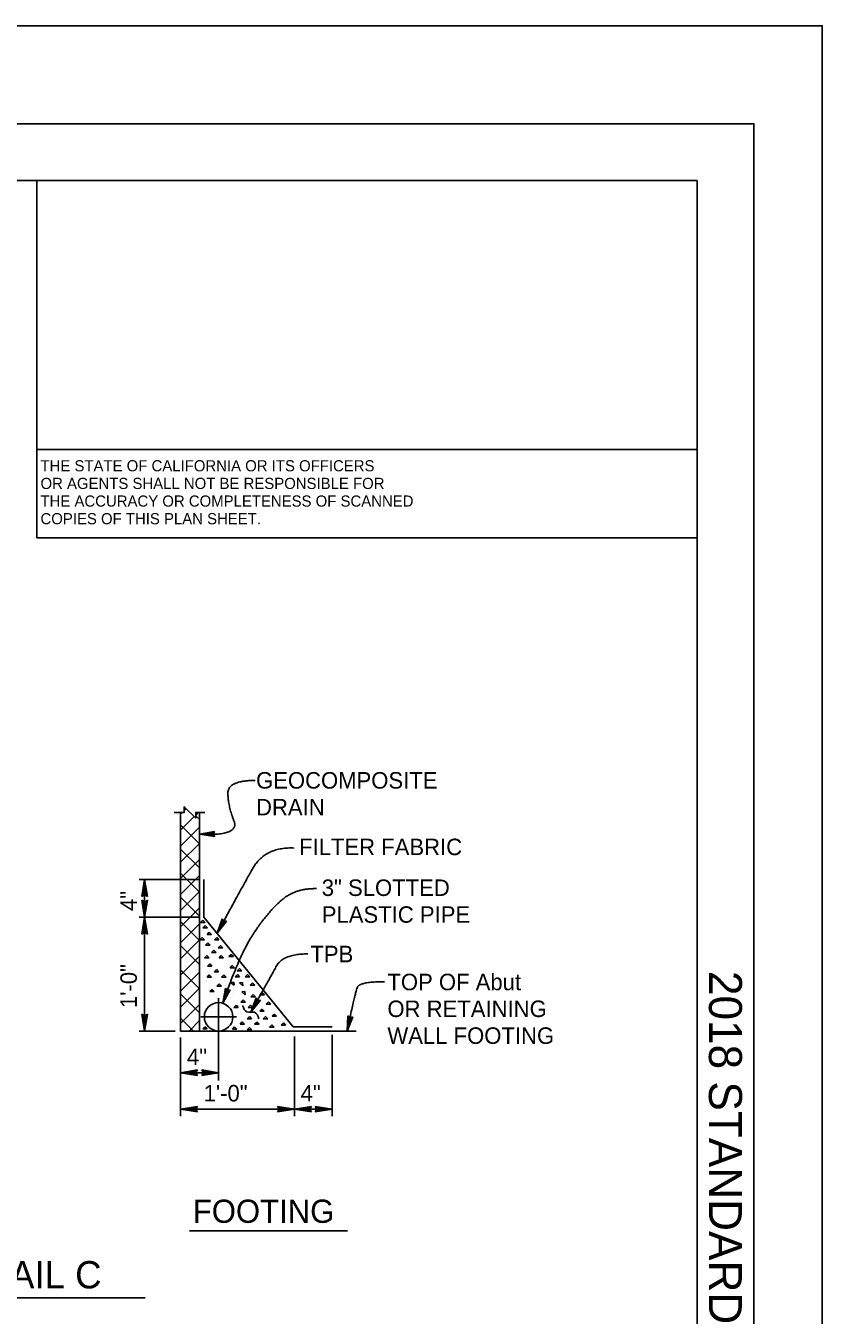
# Model space of a CAD drawing. Extents: x -893 to 867, y -474 to 712.
# Drawn here: x 517 to 867, y 146 to 712 of the extents above; entities that cross this region are included whole.
import ezdxf

# ---------------------------------------------------------------- set-up
doc = ezdxf.new("R2010")
doc.units = 0
for name, color, linetype in [('10 Sheet Format', 7, 'Continuous'), ('12 Coord Grid', 7, 'Continuous'), ('14 Ramp Anno', 7, 'Continuous'), ('201 Center and Station Line', 7, 'Continuous'), ('212 Leaders and Dim Lines', 7, 'Continuous'), ('214 Text and Titles', 7, 'Continuous'), ('228 Not Assigned', 7, 'Continuous'), ('239 Not Assigned', 7, 'Continuous'), ('240 Concrete', 7, 'Continuous'), ('46 Const Signing', 7, 'Continuous'), ('62 AsBuilt Chng', 7, 'Continuous')]:
    doc.layers.add(name, color=color, linetype=linetype)

# ---------------------------------------------------------------- blocks, each defined once
blk = doc.blocks.new('TERMAG-E')
at = {"layer": '12 Coord Grid'}
for p, q in [((-14.4, 1.3), (-15.2, 2.5)), ((-15.2, 2.5), (0, 0)), ((0, 0), (-15.2, -2.5)), ((-14.8, 1.9), (0, 0)), ((0, 0), (-14.8, -1.9)), ((0, 0), (-14.4, 1.3)), ((-14.4, 1.3), (-13.6, 0)), ((-14.4, -1.3), (0, 0)), ((-13.6, 0), (-14.4, -1.3)), ((0, 0), (-14, 0.6)), ((-14, -0.6), (0, 0)), ((-13.6, 0), (0, 0)), ((-14.4, -1.3), (-15.2, -2.5))]:
    blk.add_line(p, q, dxfattribs=at)

msp = doc.modelspace()

# ---------------------------------------------------------------- linework, layer by layer
at = {"layer": '10 Sheet Format'}
for p, q in [((-863.46, 668.96), (836.55, 668.96)), ((836.55, 668.96), (836.55, -431.05)), ((-813.45, 643.96), (811.55, 643.96)), ((521.56, 525.89), (521.56, 643.96)), ((811.55, -406.04), (811.55, 643.96)), ((811.55, 525.89), (521.56, 525.89)), ((521.56, 487.06), (521.56, 525.89)), ((811.55, 487.06), (521.56, 487.06))]:
    msp.add_line(p, q, dxfattribs=at)
for points in [[(-893.46, -474.05), (866.55, -474.05), (866.55, 711.96), (-893.46, 711.96)], [(-863.46, -431.05), (836.55, -431.05), (836.55, 668.96), (-863.46, 668.96)]]:
    msp.add_lwpolyline(points, close=True, dxfattribs=at)
at = {"layer": '12 Coord Grid'}
for points in [[(600.73, 313.42), (610.5, 331.23), (621.65, 351.42), (634.6, 350.78)], [(603.2, 282.64), (610.46, 303.57), (622.79, 322.45), (635.17, 333.21), (644.42, 332.94)], [(615.5, 278.73), (623.75, 293.19), (629.56, 304.21), (640.53, 304.32)]]:
    msp.add_open_spline(points, degree=2, dxfattribs=at)
at = {"layer": '14 Ramp Anno'}
for p, q in [((593.48, 318.05), (594.46, 319.04)), ((593.48, 318.05), (595.45, 318.05)), ((594.46, 319.04), (595.45, 318.05)), ((594.53, 315.78), (595.51, 316.76)), ((594.53, 315.78), (596.5, 315.78)), ((595.51, 316.76), (596.5, 315.78)), ((596.32, 312.85), (597.31, 313.84)), ((596.32, 312.85), (598.29, 312.85)), ((597.31, 313.84), (598.29, 312.85)), ((593.21, 310.51), (594.19, 311.49)), ((593.21, 310.51), (595.17, 310.51)), ((594.19, 311.49), (595.17, 310.51)), ((595.72, 308.19), (596.7, 309.18)), ((595.72, 308.19), (597.69, 308.19)), ((596.7, 309.18), (597.69, 308.19)), ((598.36, 304.96), (599.35, 305.95)), ((599.35, 305.95), (600.33, 304.96)), ((599.57, 310.45), (600.56, 311.44)), ((599.57, 310.45), (601.54, 310.45)), ((600.56, 311.44), (601.54, 310.45)), ((601.24, 307), (602.22, 307.99)), ((601.24, 307), (603.21, 307)), ((602.22, 307.99), (603.21, 307)), ((595.25, 302.62), (596.23, 303.6)), ((595.25, 302.62), (597.21, 302.62)), ((596.23, 303.6), (597.21, 302.62)), ((598.36, 304.96), (600.33, 304.96)), ((601.61, 302.56), (602.6, 303.54)), ((601.61, 302.56), (603.58, 302.56)), ((602.6, 303.54), (603.58, 302.56)), ((605.92, 303.1), (606.9, 304.09)), ((605.92, 303.1), (607.89, 303.1)), ((606.9, 304.09), (607.89, 303.1)), ((596.33, 294.09), (597.31, 295.08)), ((596.51, 298.91), (597.5, 299.9)), ((596.51, 298.91), (598.48, 298.91)), ((597.31, 295.08), (598.3, 294.09)), ((597.5, 299.9), (598.48, 298.91)), ((599.45, 296.44), (600.43, 297.42)), ((599.45, 296.44), (601.42, 296.44)), ((600.43, 297.42), (601.42, 296.44)), ((602.7, 294.04), (603.68, 295.02)), ((603.68, 295.02), (604.67, 294.04)), ((606.44, 298.15), (607.42, 299.14)), ((606.44, 298.15), (608.41, 298.15)), ((607.42, 299.14), (608.41, 298.15)), ((608.67, 294.25), (609.66, 295.24)), ((609.61, 296.91), (610.6, 297.9)), ((609.61, 296.91), (611.58, 296.91)), ((609.66, 295.24), (610.64, 294.25)), ((610.6, 297.9), (611.58, 296.91)), ((613.14, 294.25), (614.12, 295.23)), ((614.12, 295.23), (615.11, 294.25)), ((596.33, 294.09), (598.3, 294.09)), ((600.67, 290.08), (601.66, 291.07)), ((600.67, 290.08), (602.64, 290.08)), ((601.66, 291.07), (602.64, 290.08)), ((602.7, 294.04), (604.67, 294.04)), ((606.69, 291.75), (608.08, 291.87)), ((606.69, 291.75), (608.21, 290.49)), ((608.08, 291.87), (608.21, 290.49)), ((608.67, 294.25), (610.64, 294.25)), ((610.59, 291.56), (611.97, 291.68)), ((610.59, 291.56), (612.1, 290.3)), ((611.97, 291.68), (612.1, 290.3)), ((613.14, 294.25), (615.11, 294.25)), ((615.29, 290.55), (616.27, 291.53)), ((615.29, 290.55), (617.26, 290.55)), ((616.27, 291.53), (617.26, 290.55)), ((597.56, 287.74), (598.54, 288.72)), ((597.56, 287.74), (599.52, 287.74)), ((598.54, 288.72), (599.52, 287.74)), ((603.92, 287.68), (604.91, 288.66)), ((603.92, 287.68), (605.89, 287.68)), ((604.91, 288.66), (605.89, 287.68)), ((611.21, 283.15), (612.2, 284.13)), ((611.55, 287.63), (612.94, 287.76)), ((611.55, 287.63), (613.07, 286.37)), ((612.2, 284.13), (613.18, 283.15)), ((612.94, 287.76), (613.07, 286.37)), ((615.6, 285.4), (616.59, 286.39)), ((615.6, 285.4), (617.57, 285.4)), ((616.59, 286.39), (617.57, 285.4)), ((619.58, 286.25), (620.57, 287.23)), ((619.58, 286.25), (621.55, 286.25)), ((620.57, 287.23), (621.55, 286.25)), ((622.33, 282.21), (623.32, 283.19)), ((623.32, 283.19), (624.3, 282.21)), ((608.09, 280.8), (609.08, 281.79)), ((608.09, 280.8), (610.06, 280.8)), ((609.08, 281.79), (610.06, 280.8)), ((611.21, 283.15), (613.18, 283.15)), ((614.46, 280.74), (615.45, 281.73)), ((614.46, 280.74), (616.43, 280.74)), ((615.45, 281.73), (616.43, 280.74)), ((619.52, 279.07), (620.51, 280.06)), ((619.52, 279.07), (621.49, 279.07)), ((620.51, 280.06), (621.49, 279.07)), ((622.33, 282.21), (624.3, 282.21)), ((624.91, 276.88), (625.9, 277.86)), ((625.9, 277.86), (626.88, 276.88)), ((594.41, 271.31), (595.4, 272.3)), ((595.4, 272.3), (596.38, 271.31)), ((607.45, 271.26), (608.43, 272.25)), ((608.43, 272.25), (609.41, 271.26)), ((610.84, 273.44), (611.82, 274.42)), ((610.84, 273.44), (612.81, 273.44)), ((611.82, 274.42), (612.81, 273.44)), ((613.96, 275.78), (614.94, 276.76)), ((613.96, 275.78), (615.92, 275.78)), ((613.98, 270.98), (614.96, 271.96)), ((614.94, 276.76), (615.92, 275.78)), ((614.96, 271.96), (615.95, 270.98)), ((617.21, 273.38), (618.19, 274.36)), ((617.21, 273.38), (619.18, 273.38)), ((618.19, 274.36), (619.18, 273.38)), ((621.05, 275.82), (622.04, 276.8)), ((621.05, 275.82), (623.02, 275.82)), ((622.04, 276.8), (623.02, 275.82)), ((623.83, 272.17), (624.82, 273.15)), ((623.83, 272.17), (625.8, 272.17)), ((624.82, 273.15), (625.8, 272.17)), ((624.91, 276.88), (626.88, 276.88)), ((628.86, 273.01), (629.85, 273.99)), ((628.86, 273.01), (630.83, 273.01)), ((629.85, 273.99), (630.83, 273.01)), ((594.41, 271.31), (596.38, 271.31)), ((607.45, 271.26), (609.41, 271.26)), ((613.98, 270.98), (615.95, 270.98))]:
    msp.add_line(p, q, dxfattribs=at)
at = {"layer": '201 Center and Station Line'}
for p, q in [((601.4, 284.81), (601.4, 267.77)), ((593.61, 276.65), (609.31, 276.65))]:
    msp.add_line(p, q, dxfattribs=at)
at = {"layer": '212 Leaders and Dim Lines'}
for p, q in [((593.07, 356.82), (599.65, 358.03)), ((593.07, 356.82), (599.48, 357.75)), ((599.32, 357.47), (593.07, 356.82)), ((599.15, 357.2), (593.07, 356.82)), ((598.99, 356.92), (593.07, 356.82)), ((599.68, 355.83), (593.07, 356.82)), ((593.07, 356.82), (599.34, 356.37)), ((599.51, 356.1), (593.07, 356.82)), ((593.07, 356.82), (599.16, 356.64)), ((598.99, 356.92), (599.32, 357.47)), ((599.34, 356.37), (598.99, 356.92)), ((599.32, 357.47), (599.65, 358.03)), ((599.34, 356.37), (599.68, 355.83)), ((592.62, 336.92), (566.52, 336.92)), ((568.91, 336.92), (568.91, 320.41)), ((592.62, 320.41), (566.52, 320.41)), ((568.91, 270.4), (568.91, 320.41)), ((600.73, 313.42), (602.95, 319.73)), ((600.73, 313.42), (603.11, 319.45)), ((603.27, 319.17), (600.73, 313.42)), ((603.43, 318.88), (600.73, 313.42)), ((604.88, 318.66), (600.73, 313.42)), ((604.56, 318.65), (600.73, 313.42)), ((600.73, 313.42), (604.24, 318.63)), ((600.73, 313.42), (603.91, 318.62)), ((603.59, 318.6), (600.73, 313.42)), ((603.27, 319.17), (602.95, 319.73)), ((603.59, 318.6), (603.27, 319.17)), ((604.24, 318.63), (603.59, 318.6)), ((604.24, 318.63), (604.88, 318.66)), ((603.2, 282.64), (604.43, 289.22)), ((603.2, 282.64), (604.63, 288.96)), ((604.83, 288.71), (604.43, 289.22)), ((604.83, 288.71), (603.2, 282.64)), ((606.5, 288.46), (603.2, 282.64)), ((605.03, 288.45), (603.2, 282.64)), ((606.18, 288.4), (603.2, 282.64)), ((603.2, 282.64), (605.87, 288.33)), ((603.2, 282.64), (605.55, 288.27)), ((605.23, 288.2), (603.2, 282.64)), ((605.23, 288.2), (604.83, 288.71)), ((605.87, 288.33), (605.23, 288.2)), ((605.87, 288.33), (606.5, 288.46)), ((615.5, 278.73), (617.84, 285)), ((615.5, 278.73), (618, 284.72)), ((618.15, 284.43), (615.5, 278.73)), ((618.3, 284.15), (615.5, 278.73)), ((619.75, 283.9), (615.5, 278.73)), ((619.43, 283.89), (615.5, 278.73)), ((615.5, 278.73), (619.1, 283.88)), ((615.5, 278.73), (618.78, 283.87)), ((618.46, 283.86), (615.5, 278.73)), ((618.15, 284.43), (617.84, 285)), ((618.46, 283.86), (618.15, 284.43)), ((619.1, 283.88), (618.46, 283.86)), ((619.1, 283.88), (619.75, 283.9)), ((657.91, 270.4), (658.22, 277.08)), ((657.91, 270.4), (658.46, 276.86)), ((658.69, 276.63), (657.91, 270.4)), ((660.38, 276.62), (657.91, 270.4)), ((660.07, 276.51), (657.91, 270.4)), ((658.92, 276.41), (657.91, 270.4)), ((657.91, 270.4), (659.77, 276.4)), ((657.91, 270.4), (659.46, 276.29)), ((659.16, 276.19), (657.91, 270.4)), ((658.69, 276.63), (658.22, 277.08)), ((659.16, 276.19), (658.69, 276.63)), ((659.77, 276.4), (659.16, 276.19)), ((659.77, 276.4), (660.38, 276.62)), ((582.39, 270.4), (566.52, 270.4)), ((584.73, 267.63), (584.73, 232.97)), ((601.4, 267.77), (601.4, 248.65)), ((634.75, 268.06), (634.75, 240.76)), ((634.75, 267.63), (634.75, 232.97)), ((651.25, 268.68), (651.25, 232.97)), ((584.73, 260.89), (584.73, 249.74)), ((584.73, 252.08), (601.4, 252.08)), ((584.73, 236.07), (634.75, 236.07)), ((634.75, 236.07), (651.25, 236.07))]:
    msp.add_line(p, q, dxfattribs=at)
for points, degree in [([(593.07, 356.82), (610.72, 356.02), (605.62, 369.16), (605.32, 380.37), (617.46, 380.5)], 2), ([(657.91, 270.4), (661.32, 287.28), (663.47, 292.08), (674.22, 292.08)], 2), ([(619.02, 275.83), (618.66, 277.2), (617.62, 279.41), (613.37, 278.05), (612.33, 280.27), (611.97, 281.64)], 3)]:
    msp.add_open_spline(points, degree=degree, dxfattribs=at)
at = {"layer": '214 Text and Titles'}
for p, q in [((588.56, 182.7), (658.08, 182.7)), ((478.36, 153.24), (569.1, 153.24))]:
    msp.add_line(p, q, dxfattribs=at)
at = {"layer": '228 Not Assigned'}
for p, q in [((584.73, 365.73), (585.43, 366.43)), ((584.73, 358.66), (590.67, 364.61)), ((586.35, 367.35), (587.14, 368.14)), ((591.35, 365.28), (592.5, 366.43)), ((591.35, 364.97), (593.07, 363.25)), ((584.73, 360.97), (593.07, 352.64)), ((584.73, 351.59), (593.07, 359.93)), ((584.73, 344.51), (593.07, 352.85)), ((584.73, 350.36), (593.07, 342.03)), ((584.73, 337.44), (593.07, 345.78)), ((584.73, 339.75), (593.07, 331.42)), ((584.73, 330.37), (593.07, 338.71)), ((584.73, 323.29), (593.07, 331.63)), ((584.73, 329.14), (593.07, 320.81)), ((584.73, 316.22), (593.07, 324.56)), ((584.73, 318.53), (593.07, 310.2)), ((584.73, 309.15), (593.07, 317.48)), ((584.73, 302.07), (593.07, 310.41)), ((584.73, 307.92), (593.07, 299.59)), ((584.73, 295), (593.07, 303.34)), ((584.73, 297.31), (593.07, 288.98)), ((584.73, 287.93), (593.07, 296.26)), ((584.73, 280.85), (593.07, 289.19)), ((584.73, 286.7), (593.07, 278.37)), ((584.73, 273.78), (593.07, 282.12)), ((584.73, 276.09), (590.42, 270.4)), ((588.42, 270.4), (593.07, 275.04))]:
    msp.add_line(p, q, dxfattribs=at)
at = {"layer": '239 Not Assigned'}
for p, q in [((584.73, 366.43), (584.73, 270.4)), ((593.07, 366.43), (593.07, 270.4))]:
    msp.add_line(p, q, dxfattribs=at)
at = {"layer": '240 Concrete'}
for p, q in [((594.96, 336.92), (594.96, 320.41)), ((594.96, 320.41), (634.23, 272.29)), ((634.23, 272.29), (651.25, 272.29)), ((584.73, 270.4), (661.9, 270.4))]:
    msp.add_line(p, q, dxfattribs=at)
msp.add_circle((601.4, 276.65), 6.25, dxfattribs=at)
at = {"layer": '46 Const Signing'}
for p, q in [((593.96, 307.13), (593.96, 307.13)), ((593.96, 307.13), (593.96, 307.13)), ((605.45, 301.4), (605.45, 301.4)), ((605.45, 301.4), (605.45, 301.4)), ((595.05, 298.61), (595.05, 298.61)), ((595.05, 298.61), (595.05, 298.61)), ((608.59, 296.04), (608.59, 296.04)), ((608.59, 296.04), (608.59, 296.04)), ((596.27, 292.25), (596.27, 292.25)), ((596.27, 292.25), (596.27, 292.25)), ((606.53, 292.88), (606.53, 292.88)), ((606.53, 292.88), (606.53, 292.88)), ((606.81, 285.32), (606.81, 285.32)), ((606.81, 285.32), (606.81, 285.32)), ((607.76, 286.52), (607.76, 286.52)), ((607.76, 286.52), (607.76, 286.52)), ((613.76, 284.29), (613.76, 284.29)), ((613.76, 284.29), (613.76, 284.29)), ((609.56, 277.95), (609.56, 277.95)), ((609.56, 277.95), (609.56, 277.95)), ((618.3, 279.58), (618.3, 279.59)), ((618.3, 279.58), (618.3, 279.58)), ((621.04, 272.22), (621.04, 272.22)), ((621.04, 272.22), (621.04, 272.22))]:
    msp.add_line(p, q, dxfattribs=at)
at = {"layer": '62 AsBuilt Chng'}
msp.add_lwpolyline([(581.82, 366.43), (586.35, 366.43), (586.35, 368.93), (591.35, 363.93), (591.35, 366.43), (595.43, 366.43)], dxfattribs=at)

# ---------------------------------------------------------------- block references
at = {"layer": '212 Leaders and Dim Lines', "xscale": 0.487329956385942, "yscale": 0.4882334432996318}
for p, rotation in [((568.91, 336.92), 90), ((568.91, 320.41), -90), ((568.91, 320.41), 90), ((568.91, 270.4), -90), ((584.73, 252.08), 180), ((584.73, 236.07), 180), ((634.75, 236.07), 180)]:
    msp.add_blockref('TERMAG-E', p, dxfattribs=dict(at, rotation=rotation))
for p in [(601.4, 252.08), (634.75, 236.07), (651.25, 236.07)]:
    msp.add_blockref('TERMAG-E', p, dxfattribs=at)

# ---------------------------------------------------------------- texts
at = {"layer": '10 Sheet Format'}
for s, p in [('THE STATE OF CALIFORNIA OR ITS OFFICERS', (523.17, 516.25)), ('OR AGENTS SHALL NOT BE RESPONSIBLE FOR', (523.17, 508.5)), ('THE ACCURACY OR COMPLETENESS OF SCANNED', (523.17, 500.75)), ('COPIES OF THIS PLAN SHEET.', (523.17, 493))]:
    msp.add_text(s, height=4.9, dxfattribs=at).set_placement(p)
msp.add_text('2018 STANDARD PLAN B9-6', height=14.5, rotation=270, dxfattribs=at).set_placement((816.78, 296.8))
at = {"layer": '212 Leaders and Dim Lines'}
for s, p in [('4"', (565.51, 323.1)), ('1\'-0"', (565.51, 280.51))]:
    msp.add_text(s, height=7.247, rotation=90, dxfattribs=at).set_placement(p)
for s, p in [('4"', (587.5, 255.48)), ('1\'-0"', (594.84, 239.47)), ('4"', (637.43, 239.47))]:
    msp.add_text(s, height=7.247, dxfattribs=at).set_placement(p)
at = {"layer": '214 Text and Titles'}
for s, height, p in [('GEOCOMPOSITE ', 7.247, (617.85, 376.89)), ('DRAIN', 7.247, (617.85, 365.12)), ('FILTER FABRIC', 7.247, (636.76, 347.66)), ('3" SLOTTED ', 7.247, (646.73, 329.73)), ('PLASTIC PIPE', 7.247, (646.73, 317.95)), ('TPB', 7.247, (641.74, 300.61)), ('TOP OF Abut', 7.247, (675.56, 288.32)), ('OR RETAINING', 7.247, (675.56, 276.55)), ('WALL FOOTING', 7.247, (675.56, 264.77)), ('FOOTING', 10.205, (590.07, 186.15)), ('DETAIL C', 12.005, (477.73, 157.35))]:
    msp.add_text(s, height=height, dxfattribs=at).set_placement(p)

doc.saveas('drawing.dxf')
